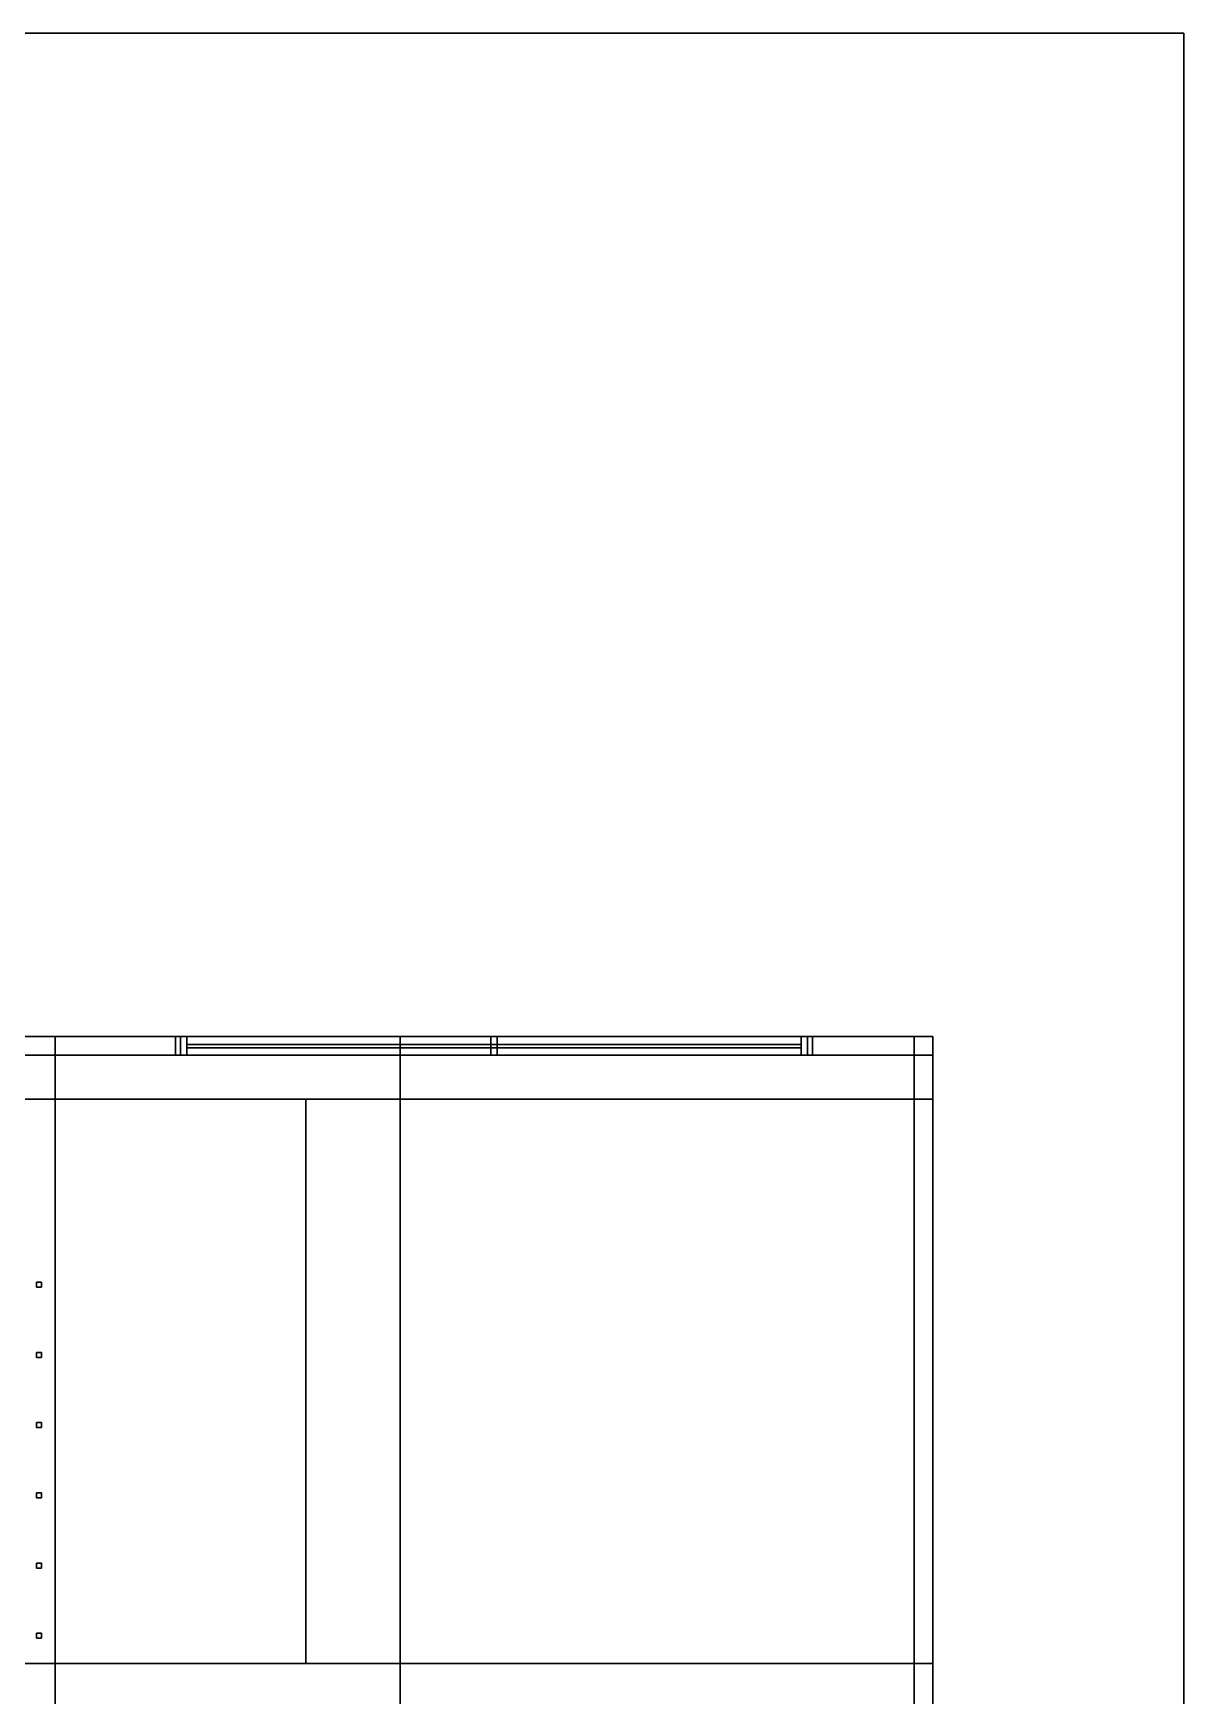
# Model space of a CAD drawing. Header units: metres. Extents: x 0 to 20, y 0 to 50.
# Drawn here: x 10.82 to 20, y 36.74 to 50 of the extents above; entities that cross this region are included whole.
import ezdxf

# ---------------------------------------------------------------- set-up
doc = ezdxf.new("R2010")
doc.units = ezdxf.units.M
doc.layers.add('MODELO_3D', color=7, linetype='Continuous')

msp = doc.modelspace()

# ---------------------------------------------------------------- linework, layer by layer
at = {"layer": 'MODELO_3D'}
for points in [[(0, 50, -0.25), (0, 50, -0.05), (20, 50, -0.05), (20, 50, -0.25)], [(0, 50, -0.25), (20, 50, -0.25), (20, 0, -0.25), (0, 0, -0.25)], [(20, 50, -0.05), (0, 50, -0.05), (0, 0, -0.05), (20, 0, -0.05)], [(20, 50, -0.25), (20, 50, -0.05), (20, 0, -0.05), (20, 0, -0.25)], [(2, 42, -0.15), (2, 42), (18, 42), (18, 42, -0.15)], [(2, 42, -0.15), (18, 42, -0.15), (18, 12, -0.15), (2, 12, -0.15)], [(18, 42), (2, 42), (2, 12), (18, 12)], [(2, 42, 4), (2, 42, 4.2), (18, 42, 4.2), (18, 42, 4)], [(2, 42, 4), (18, 42, 4), (18, 41.5, 4), (2, 41.5, 4)], [(18, 42, 4.2), (2, 42, 4.2), (2, 41.5, 4.2), (18, 41.5, 4.2)], [(2, 42, 7.2), (2, 42, 8.1), (18, 42, 8.1), (18, 42, 7.2)], [(2, 42, 7.2), (18, 42, 7.2), (18, 41.849998, 7.2), (2, 41.849998, 7.2)], [(18, 42, 8.1), (2, 42, 8.1), (2, 41.849998, 8.1), (18, 41.849998, 8.1)], [(8, 42), (8, 42, 4), (12, 42, 4), (12, 42)], [(8, 42), (12, 42), (12, 41.849998), (8, 41.849998)], [(12, 42, 4), (8, 42, 4), (8, 41.849998, 4), (12, 41.849998, 4)], [(8, 42, 4.2), (8, 42, 7.05), (12, 42, 7.05), (12, 42, 4.2)], [(8, 42, 4.2), (12, 42, 4.2), (12, 41.849998, 4.2), (8, 41.849998, 4.2)], [(12, 42, 7.05), (8, 42, 7.05), (8, 41.849998, 7.05), (12, 41.849998, 7.05)], [(9, 42, 7.05), (9, 42, 7.2), (11, 42, 7.2), (11, 42, 7.05)], [(9, 42, 7.05), (11, 42, 7.05), (11, 34.5, 7.05), (9, 34.5, 7.05)], [(11, 42, 7.2), (9, 42, 7.2), (9, 34.5, 7.2), (11, 34.5, 7.2)], [(11, 42, 7.05), (11, 42, 7.2), (11, 34.5, 7.2), (11, 34.5, 7.05)], [(11, 34.5, 7.05), (11, 34.5, 7.2), (11, 42, 7.2), (11, 42, 7.05)], [(11, 42, 7.05), (11, 42, 7.2), (13.75, 42, 7.2), (13.75, 42, 7.05)], [(11, 42, 7.05), (13.75, 42, 7.05), (13.75, 34.5, 7.05), (11, 34.5, 7.05)], [(13.75, 42, 7.2), (11, 42, 7.2), (11, 34.5, 7.2), (13.75, 34.5, 7.2)], [(11.96, 41.849998, 0.965), (11.96, 41.849998, 1), (11.96, 42, 1), (11.96, 42, 0.965)], [(11.96, 42, 0.965), (11.96, 42, 1), (17.040001, 42, 1), (17.040001, 42, 0.965)], [(11.96, 42, 0.965), (17.040001, 42, 0.965), (17.040001, 41.849998, 0.965), (11.96, 41.849998, 0.965)], [(17.040001, 42, 1), (11.96, 42, 1), (11.96, 41.849998, 1), (17.040001, 41.849998, 1)], [(11.96, 41.849998, 5.165), (11.96, 41.849998, 5.2), (11.96, 42, 5.2), (11.96, 42, 5.165)], [(11.96, 42, 5.165), (11.96, 42, 5.2), (17.040001, 42, 5.2), (17.040001, 42, 5.165)], [(11.96, 42, 5.165), (17.040001, 42, 5.165), (17.040001, 41.849998, 5.165), (11.96, 41.849998, 5.165)], [(17.040001, 42, 5.2), (11.96, 42, 5.2), (11.96, 41.849998, 5.2), (17.040001, 41.849998, 5.2)], [(12, 42), (12, 42, 4), (12, 41.849998, 4), (12, 41.849998)], [(12, 41.849998), (12, 41.849998, 1), (12, 42, 1), (12, 42)], [(12, 42), (12, 42, 1), (17, 42, 1), (17, 42)], [(12, 42), (17, 42), (17, 41.849998), (12, 41.849998)], [(17, 42, 1), (12, 42, 1), (12, 41.849998, 1), (17, 41.849998, 1)], [(12, 41.849998, 2.2), (12, 41.849998, 4), (12, 42, 4), (12, 42, 2.2)], [(12, 42, 2.2), (12, 42, 4), (17, 42, 4), (17, 42, 2.2)], [(12, 42, 2.2), (17, 42, 2.2), (17, 41.849998, 2.2), (12, 41.849998, 2.2)], [(17, 42, 4), (12, 42, 4), (12, 41.849998, 4), (17, 41.849998, 4)], [(12, 41.849998, 1), (12, 41.849998, 2.2), (12, 42, 2.2), (12, 42, 1)], [(12, 42, 1), (12, 42, 2.2), (12.049999, 42, 2.2), (12.049999, 42, 1)], [(12, 42, 1), (12.049999, 42, 1), (12.049999, 41.849998, 1), (12, 41.849998, 1)], [(12.049999, 42, 2.2), (12, 42, 2.2), (12, 41.849998, 2.2), (12.049999, 41.849998, 2.2)], [(12, 41.849998, 1), (12, 41.849998, 1.05), (12, 42, 1.05), (12, 42, 1)], [(12, 42, 1), (12, 42, 1.05), (17, 42, 1.05), (17, 42, 1)], [(12, 42, 1), (17, 42, 1), (17, 41.849998, 1), (12, 41.849998, 1)], [(17, 42, 1.05), (12, 42, 1.05), (12, 41.849998, 1.05), (17, 41.849998, 1.05)], [(12, 41.849998, 2.15), (12, 41.849998, 2.2), (12, 42, 2.2), (12, 42, 2.15)], [(12, 42, 2.15), (12, 42, 2.2), (17, 42, 2.2), (17, 42, 2.15)], [(12, 42, 2.15), (17, 42, 2.15), (17, 41.849998, 2.15), (12, 41.849998, 2.15)], [(17, 42, 2.2), (12, 42, 2.2), (12, 41.849998, 2.2), (17, 41.849998, 2.2)], [(12, 42, 4.2), (12, 42, 7.05), (12, 41.849998, 7.05), (12, 41.849998, 4.2)], [(12, 41.849998, 4.2), (12, 41.849998, 5.2), (12, 42, 5.2), (12, 42, 4.2)], [(12, 42, 4.2), (12, 42, 5.2), (17, 42, 5.2), (17, 42, 4.2)], [(12, 42, 4.2), (17, 42, 4.2), (17, 41.849998, 4.2), (12, 41.849998, 4.2)], [(17, 42, 5.2), (12, 42, 5.2), (12, 41.849998, 5.2), (17, 41.849998, 5.2)], [(12, 41.849998, 6.4), (12, 41.849998, 7.05), (12, 42, 7.05), (12, 42, 6.4)], [(12, 42, 6.4), (12, 42, 7.05), (17, 42, 7.05), (17, 42, 6.4)], [(12, 42, 6.4), (17, 42, 6.4), (17, 41.849998, 6.4), (12, 41.849998, 6.4)], [(17, 42, 7.05), (12, 42, 7.05), (12, 41.849998, 7.05), (17, 41.849998, 7.05)], [(12, 41.849998, 5.2), (12, 41.849998, 6.4), (12, 42, 6.4), (12, 42, 5.2)], [(12, 42, 5.2), (12, 42, 6.4), (12.049999, 42, 6.4), (12.049999, 42, 5.2)], [(12, 42, 5.2), (12.049999, 42, 5.2), (12.049999, 41.849998, 5.2), (12, 41.849998, 5.2)], [(12.049999, 42, 6.4), (12, 42, 6.4), (12, 41.849998, 6.4), (12.049999, 41.849998, 6.4)], [(12, 41.849998, 5.2), (12, 41.849998, 5.25), (12, 42, 5.25), (12, 42, 5.2)], [(12, 42, 5.2), (12, 42, 5.25), (17, 42, 5.25), (17, 42, 5.2)], [(12, 42, 5.2), (17, 42, 5.2), (17, 41.849998, 5.2), (12, 41.849998, 5.2)], [(17, 42, 5.25), (12, 42, 5.25), (12, 41.849998, 5.25), (17, 41.849998, 5.25)], [(12, 41.849998, 6.35), (12, 41.849998, 6.4), (12, 42, 6.4), (12, 42, 6.35)], [(12, 42, 6.35), (12, 42, 6.4), (17, 42, 6.4), (17, 42, 6.35)], [(12, 42, 6.35), (17, 42, 6.35), (17, 41.849998, 6.35), (12, 41.849998, 6.35)], [(17, 42, 6.4), (12, 42, 6.4), (12, 41.849998, 6.4), (17, 41.849998, 6.4)], [(12.049999, 42, 1), (12.049999, 42, 2.2), (12.049999, 41.849998, 2.2), (12.049999, 41.849998, 1)], [(12.049999, 42, 5.2), (12.049999, 42, 6.4), (12.049999, 41.849998, 6.4), (12.049999, 41.849998, 5.2)], [(12.05, 41.91, 1.05), (12.05, 41.91, 2.15), (12.05, 41.935001, 2.15), (12.05, 41.935001, 1.05)], [(12.05, 41.935001, 1.05), (12.05, 41.935001, 2.15), (16.950001, 41.935001, 2.15), (16.950001, 41.935001, 1.05)], [(12.05, 41.935001, 1.05), (16.950001, 41.935001, 1.05), (16.950001, 41.91, 1.05), (12.05, 41.91, 1.05)], [(16.950001, 41.935001, 2.15), (12.05, 41.935001, 2.15), (12.05, 41.91, 2.15), (16.950001, 41.91, 2.15)], [(12.05, 41.91, 5.25), (12.05, 41.91, 6.35), (12.05, 41.935001, 6.35), (12.05, 41.935001, 5.25)], [(12.05, 41.935001, 5.25), (12.05, 41.935001, 6.35), (16.950001, 41.935001, 6.35), (16.950001, 41.935001, 5.25)], [(12.05, 41.935001, 5.25), (16.950001, 41.935001, 5.25), (16.950001, 41.91, 5.25), (12.05, 41.91, 5.25)], [(16.950001, 41.935001, 6.35), (12.05, 41.935001, 6.35), (12.05, 41.91, 6.35), (16.950001, 41.91, 6.35)], [(16.950001, 41.91, 1.05), (16.950001, 41.91, 2.15), (12.05, 41.91, 2.15), (12.05, 41.91, 1.05)], [(16.950001, 41.91, 5.25), (16.950001, 41.91, 6.35), (12.05, 41.91, 6.35), (12.05, 41.91, 5.25)], [(13.75, 42, 7.05), (13.75, 42, 7.2), (13.75, 34.5, 7.2), (13.75, 34.5, 7.05)], [(13.75, 34.5, 7.05), (13.75, 34.5, 7.2), (13.75, 42, 7.2), (13.75, 42, 7.05)], [(13.75, 42, 7.05), (13.75, 42, 7.2), (18, 42, 7.2), (18, 42, 7.05)], [(13.75, 42, 7.05), (18, 42, 7.05), (18, 34.5, 7.05), (13.75, 34.5, 7.05)], [(18, 42, 7.2), (13.75, 42, 7.2), (13.75, 34.5, 7.2), (18, 34.5, 7.2)], [(14.475, 41.849998, 1), (14.475, 41.849998, 2.2), (14.475, 42, 2.2), (14.475, 42, 1)], [(14.475, 42, 1), (14.475, 42, 2.2), (14.525, 42, 2.2), (14.525, 42, 1)], [(14.475, 42, 1), (14.525, 42, 1), (14.525, 41.849998, 1), (14.475, 41.849998, 1)], [(14.525, 42, 2.2), (14.475, 42, 2.2), (14.475, 41.849998, 2.2), (14.525, 41.849998, 2.2)], [(14.475, 41.849998, 5.2), (14.475, 41.849998, 6.4), (14.475, 42, 6.4), (14.475, 42, 5.2)], [(14.475, 42, 5.2), (14.475, 42, 6.4), (14.525, 42, 6.4), (14.525, 42, 5.2)], [(14.475, 42, 5.2), (14.525, 42, 5.2), (14.525, 41.849998, 5.2), (14.475, 41.849998, 5.2)], [(14.525, 42, 6.4), (14.475, 42, 6.4), (14.475, 41.849998, 6.4), (14.525, 41.849998, 6.4)], [(14.525, 42, 1), (14.525, 42, 2.2), (14.525, 41.849998, 2.2), (14.525, 41.849998, 1)], [(14.525, 42, 5.2), (14.525, 42, 6.4), (14.525, 41.849998, 6.4), (14.525, 41.849998, 5.2)], [(16.950001, 41.849998, 1), (16.950001, 41.849998, 2.2), (16.950001, 42, 2.2), (16.950001, 42, 1)], [(16.950001, 42, 1), (16.950001, 42, 2.2), (17, 42, 2.2), (17, 42, 1)], [(16.950001, 42, 1), (17, 42, 1), (17, 41.849998, 1), (16.950001, 41.849998, 1)], [(17, 42, 2.2), (16.950001, 42, 2.2), (16.950001, 41.849998, 2.2), (17, 41.849998, 2.2)], [(16.950001, 41.849998, 5.2), (16.950001, 41.849998, 6.4), (16.950001, 42, 6.4), (16.950001, 42, 5.2)], [(16.950001, 42, 5.2), (16.950001, 42, 6.4), (17, 42, 6.4), (17, 42, 5.2)], [(16.950001, 42, 5.2), (17, 42, 5.2), (17, 41.849998, 5.2), (16.950001, 41.849998, 5.2)], [(17, 42, 6.4), (16.950001, 42, 6.4), (16.950001, 41.849998, 6.4), (17, 41.849998, 6.4)], [(16.950001, 41.935001, 1.05), (16.950001, 41.935001, 2.15), (16.950001, 41.91, 2.15), (16.950001, 41.91, 1.05)], [(16.950001, 41.935001, 5.25), (16.950001, 41.935001, 6.35), (16.950001, 41.91, 6.35), (16.950001, 41.91, 5.25)], [(17, 42), (17, 42, 1), (17, 41.849998, 1), (17, 41.849998)], [(17, 42, 2.2), (17, 42, 4), (17, 41.849998, 4), (17, 41.849998, 2.2)], [(17, 42, 1), (17, 42, 2.2), (17, 41.849998, 2.2), (17, 41.849998, 1)], [(17, 42, 1), (17, 42, 1.05), (17, 41.849998, 1.05), (17, 41.849998, 1)], [(17, 42, 2.15), (17, 42, 2.2), (17, 41.849998, 2.2), (17, 41.849998, 2.15)], [(17, 41.849998), (17, 41.849998, 4), (17, 42, 4), (17, 42)], [(17, 42), (17, 42, 4), (18, 42, 4), (18, 42)], [(17, 42), (18, 42), (18, 41.849998), (17, 41.849998)], [(18, 42, 4), (17, 42, 4), (17, 41.849998, 4), (18, 41.849998, 4)], [(17, 42, 4.2), (17, 42, 5.2), (17, 41.849998, 5.2), (17, 41.849998, 4.2)], [(17, 42, 6.4), (17, 42, 7.05), (17, 41.849998, 7.05), (17, 41.849998, 6.4)], [(17, 42, 5.2), (17, 42, 6.4), (17, 41.849998, 6.4), (17, 41.849998, 5.2)], [(17, 42, 5.2), (17, 42, 5.25), (17, 41.849998, 5.25), (17, 41.849998, 5.2)], [(17, 42, 6.35), (17, 42, 6.4), (17, 41.849998, 6.4), (17, 41.849998, 6.35)], [(17, 41.849998, 4.2), (17, 41.849998, 7.05), (17, 42, 7.05), (17, 42, 4.2)], [(17, 42, 4.2), (17, 42, 7.05), (18, 42, 7.05), (18, 42, 4.2)], [(17, 42, 4.2), (18, 42, 4.2), (18, 41.849998, 4.2), (17, 41.849998, 4.2)], [(18, 42, 7.05), (17, 42, 7.05), (17, 41.849998, 7.05), (18, 41.849998, 7.05)], [(17.040001, 42, 0.965), (17.040001, 42, 1), (17.040001, 41.849998, 1), (17.040001, 41.849998, 0.965)], [(17.040001, 42, 5.165), (17.040001, 42, 5.2), (17.040001, 41.849998, 5.2), (17.040001, 41.849998, 5.165)], [(17.849998, 12), (17.849998, 12, 4), (17.849998, 42, 4), (17.849998, 42)], [(17.849998, 42), (17.849998, 42, 4), (18, 42, 4), (18, 42)], [(17.849998, 42), (18, 42), (18, 12), (17.849998, 12)], [(18, 42, 4), (17.849998, 42, 4), (17.849998, 12, 4), (18, 12, 4)], [(17.849998, 34.699997, 4.2), (17.849998, 34.699997, 7.05), (17.849998, 42, 7.05), (17.849998, 42, 4.2)], [(17.849998, 42, 4.2), (17.849998, 42, 7.05), (18, 42, 7.05), (18, 42, 4.2)], [(17.849998, 42, 4.2), (18, 42, 4.2), (18, 34.699997, 4.2), (17.849998, 34.699997, 4.2)], [(18, 42, 7.05), (17.849998, 42, 7.05), (17.849998, 34.699997, 7.05), (18, 34.699997, 7.05)], [(17.849998, 12, 7.2), (17.849998, 12, 8.1), (17.849998, 42, 8.1), (17.849998, 42, 7.2)], [(17.849998, 42, 7.2), (17.849998, 42, 8.1), (18, 42, 8.1), (18, 42, 7.2)], [(17.849998, 42, 7.2), (18, 42, 7.2), (18, 12, 7.2), (17.849998, 12, 7.2)], [(18, 42, 8.1), (17.849998, 42, 8.1), (17.849998, 12, 8.1), (18, 12, 8.1)], [(18, 42, -0.15), (18, 42), (18, 12), (18, 12, -0.15)], [(18, 42, 4), (18, 42, 4.2), (18, 41.5, 4.2), (18, 41.5, 4)], [(18, 42), (18, 42, 4), (18, 41.849998, 4), (18, 41.849998)], [(18, 42), (18, 42, 4), (18, 12, 4), (18, 12)], [(18, 42, 4.2), (18, 42, 7.05), (18, 41.849998, 7.05), (18, 41.849998, 4.2)], [(18, 42, 4.2), (18, 42, 7.05), (18, 34.699997, 7.05), (18, 34.699997, 4.2)], [(18, 42, 7.05), (18, 42, 7.2), (18, 34.5, 7.2), (18, 34.5, 7.05)], [(18, 42, 7.2), (18, 42, 8.1), (18, 41.849998, 8.1), (18, 41.849998, 7.2)], [(18, 42, 7.2), (18, 42, 8.1), (18, 12, 8.1), (18, 12, 7.2)], [(18, 41.849998, 7.2), (18, 41.849998, 8.1), (2, 41.849998, 8.1), (2, 41.849998, 7.2)], [(12, 41.849998), (12, 41.849998, 4), (8, 41.849998, 4), (8, 41.849998)], [(12, 41.849998, 4.2), (12, 41.849998, 7.05), (8, 41.849998, 7.05), (8, 41.849998, 4.2)], [(17.040001, 41.849998, 0.965), (17.040001, 41.849998, 1), (11.96, 41.849998, 1), (11.96, 41.849998, 0.965)], [(17.040001, 41.849998, 5.165), (17.040001, 41.849998, 5.2), (11.96, 41.849998, 5.2), (11.96, 41.849998, 5.165)], [(17, 41.849998), (17, 41.849998, 1), (12, 41.849998, 1), (12, 41.849998)], [(17, 41.849998, 2.2), (17, 41.849998, 4), (12, 41.849998, 4), (12, 41.849998, 2.2)], [(12.049999, 41.849998, 1), (12.049999, 41.849998, 2.2), (12, 41.849998, 2.2), (12, 41.849998, 1)], [(17, 41.849998, 1), (17, 41.849998, 1.05), (12, 41.849998, 1.05), (12, 41.849998, 1)], [(17, 41.849998, 2.15), (17, 41.849998, 2.2), (12, 41.849998, 2.2), (12, 41.849998, 2.15)], [(17, 41.849998, 4.2), (17, 41.849998, 5.2), (12, 41.849998, 5.2), (12, 41.849998, 4.2)], [(17, 41.849998, 6.4), (17, 41.849998, 7.05), (12, 41.849998, 7.05), (12, 41.849998, 6.4)], [(12.049999, 41.849998, 5.2), (12.049999, 41.849998, 6.4), (12, 41.849998, 6.4), (12, 41.849998, 5.2)], [(17, 41.849998, 5.2), (17, 41.849998, 5.25), (12, 41.849998, 5.25), (12, 41.849998, 5.2)], [(17, 41.849998, 6.35), (17, 41.849998, 6.4), (12, 41.849998, 6.4), (12, 41.849998, 6.35)], [(14.525, 41.849998, 1), (14.525, 41.849998, 2.2), (14.475, 41.849998, 2.2), (14.475, 41.849998, 1)], [(14.525, 41.849998, 5.2), (14.525, 41.849998, 6.4), (14.475, 41.849998, 6.4), (14.475, 41.849998, 5.2)], [(17, 41.849998, 1), (17, 41.849998, 2.2), (16.950001, 41.849998, 2.2), (16.950001, 41.849998, 1)], [(17, 41.849998, 5.2), (17, 41.849998, 6.4), (16.950001, 41.849998, 6.4), (16.950001, 41.849998, 5.2)], [(18, 41.849998), (18, 41.849998, 4), (17, 41.849998, 4), (17, 41.849998)], [(18, 41.849998, 4.2), (18, 41.849998, 7.05), (17, 41.849998, 7.05), (17, 41.849998, 4.2)], [(18, 41.5, 4), (18, 41.5, 4.2), (2, 41.5, 4.2), (2, 41.5, 4)], [(13, 37, 4), (13, 37, 4.2), (13, 41.5, 4.2), (13, 41.5, 4)], [(13, 41.5, 4), (13, 41.5, 4.2), (18, 41.5, 4.2), (18, 41.5, 4)], [(13, 41.5, 4), (18, 41.5, 4), (18, 37, 4), (13, 37, 4)], [(18, 41.5, 4.2), (13, 41.5, 4.2), (13, 37, 4.2), (18, 37, 4.2)], [(18, 41.5, 4), (18, 41.5, 4.2), (18, 37, 4.2), (18, 37, 4)], [(10.849999, 40, 2.275), (10.849999, 40, 3.375), (10.849999, 40.040001, 3.375), (10.849999, 40.040001, 2.275)], [(10.849999, 40.040001, 2.275), (10.849999, 40.040001, 3.375), (10.89, 40.040001, 3.375), (10.89, 40.040001, 2.275)], [(10.849999, 40.040001, 2.275), (10.89, 40.040001, 2.275), (10.89, 40, 2.275), (10.849999, 40, 2.275)], [(10.89, 40.040001, 3.375), (10.849999, 40.040001, 3.375), (10.849999, 40, 3.375), (10.89, 40, 3.375)], [(10.89, 40, 2.275), (10.89, 40, 3.375), (10.849999, 40, 3.375), (10.849999, 40, 2.275)], [(10.89, 40.040001, 2.275), (10.89, 40.040001, 3.375), (10.89, 40, 3.375), (10.89, 40, 2.275)], [(10.849999, 39.439999, 2.625), (10.849999, 39.439999, 3.725), (10.849999, 39.48, 3.725), (10.849999, 39.48, 2.625)], [(10.849999, 39.48, 2.625), (10.849999, 39.48, 3.725), (10.89, 39.48, 3.725), (10.89, 39.48, 2.625)], [(10.849999, 39.48, 2.625), (10.89, 39.48, 2.625), (10.89, 39.439999, 2.625), (10.849999, 39.439999, 2.625)], [(10.89, 39.48, 3.725), (10.849999, 39.48, 3.725), (10.849999, 39.439999, 3.725), (10.89, 39.439999, 3.725)], [(10.89, 39.439999, 2.625), (10.89, 39.439999, 3.725), (10.849999, 39.439999, 3.725), (10.849999, 39.439999, 2.625)], [(10.89, 39.48, 2.625), (10.89, 39.48, 3.725), (10.89, 39.439999, 3.725), (10.89, 39.439999, 2.625)], [(10.849999, 38.880001, 2.975), (10.849999, 38.880001, 4.075), (10.849999, 38.920002, 4.075), (10.849999, 38.920002, 2.975)], [(10.849999, 38.920002, 2.975), (10.849999, 38.920002, 4.075), (10.89, 38.920002, 4.075), (10.89, 38.920002, 2.975)], [(10.849999, 38.920002, 2.975), (10.89, 38.920002, 2.975), (10.89, 38.880001, 2.975), (10.849999, 38.880001, 2.975)], [(10.89, 38.920002, 4.075), (10.849999, 38.920002, 4.075), (10.849999, 38.880001, 4.075), (10.89, 38.880001, 4.075)], [(10.89, 38.880001, 2.975), (10.89, 38.880001, 4.075), (10.849999, 38.880001, 4.075), (10.849999, 38.880001, 2.975)], [(10.89, 38.920002, 2.975), (10.89, 38.920002, 4.075), (10.89, 38.880001, 4.075), (10.89, 38.880001, 2.975)], [(10.849999, 38.32, 3.325), (10.849999, 38.32, 4.425), (10.849999, 38.360001, 4.425), (10.849999, 38.360001, 3.325)], [(10.849999, 38.360001, 3.325), (10.849999, 38.360001, 4.425), (10.89, 38.360001, 4.425), (10.89, 38.360001, 3.325)], [(10.849999, 38.360001, 3.325), (10.89, 38.360001, 3.325), (10.89, 38.32, 3.325), (10.849999, 38.32, 3.325)], [(10.89, 38.360001, 4.425), (10.849999, 38.360001, 4.425), (10.849999, 38.32, 4.425), (10.89, 38.32, 4.425)], [(10.89, 38.32, 3.325), (10.89, 38.32, 4.425), (10.849999, 38.32, 4.425), (10.849999, 38.32, 3.325)], [(10.89, 38.360001, 3.325), (10.89, 38.360001, 4.425), (10.89, 38.32, 4.425), (10.89, 38.32, 3.325)], [(10.849999, 37.759998, 3.675), (10.849999, 37.759998, 4.775), (10.849999, 37.799999, 4.775), (10.849999, 37.799999, 3.675)], [(10.849999, 37.799999, 3.675), (10.849999, 37.799999, 4.775), (10.89, 37.799999, 4.775), (10.89, 37.799999, 3.675)], [(10.849999, 37.799999, 3.675), (10.89, 37.799999, 3.675), (10.89, 37.759998, 3.675), (10.849999, 37.759998, 3.675)], [(10.89, 37.799999, 4.775), (10.849999, 37.799999, 4.775), (10.849999, 37.759998, 4.775), (10.89, 37.759998, 4.775)], [(10.89, 37.799999, 3.675), (10.89, 37.799999, 4.775), (10.89, 37.759998, 4.775), (10.89, 37.759998, 3.675)], [(10.89, 37.759998, 3.675), (10.89, 37.759998, 4.775), (10.849999, 37.759998, 4.775), (10.849999, 37.759998, 3.675)], [(10.849999, 37.200001, 4.025), (10.849999, 37.200001, 5.125), (10.849999, 37.240002, 5.125), (10.849999, 37.240002, 4.025)], [(10.849999, 37.240002, 4.025), (10.849999, 37.240002, 5.125), (10.89, 37.240002, 5.125), (10.89, 37.240002, 4.025)], [(10.849999, 37.240002, 4.025), (10.89, 37.240002, 4.025), (10.89, 37.200001, 4.025), (10.849999, 37.200001, 4.025)], [(10.89, 37.240002, 5.125), (10.849999, 37.240002, 5.125), (10.849999, 37.200001, 5.125), (10.89, 37.200001, 5.125)], [(10.89, 37.200001, 4.025), (10.89, 37.200001, 5.125), (10.849999, 37.200001, 5.125), (10.849999, 37.200001, 4.025)], [(10.89, 37.240002, 4.025), (10.89, 37.240002, 5.125), (10.89, 37.200001, 5.125), (10.89, 37.200001, 4.025)], [(2, 37, 4), (2, 37, 4.2), (18, 37, 4.2), (18, 37, 4)], [(2, 37, 4), (18, 37, 4), (18, 12, 4), (2, 12, 4)], [(18, 37, 4.2), (2, 37, 4.2), (2, 12, 4.2), (18, 12, 4.2)], [(18, 37, 4), (18, 37, 4.2), (13, 37, 4.2), (13, 37, 4)], [(18, 37, 4), (18, 37, 4.2), (18, 12, 4.2), (18, 12, 4)]]:
    msp.add_3dface(points, dxfattribs=at)

doc.saveas('drawing.dxf')
